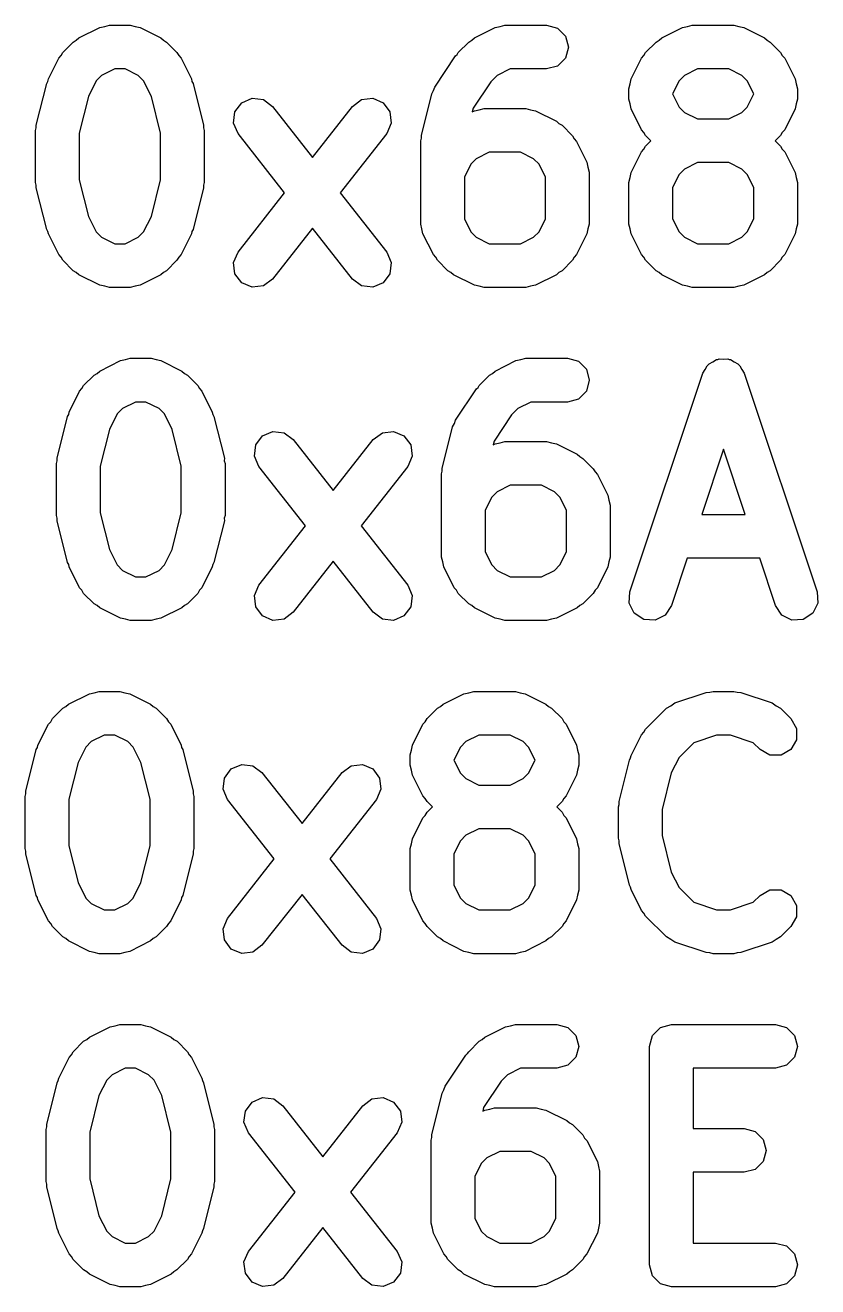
# Model space of a CAD drawing. Extents: x -4.77 to 1.81, y -0.1 to 5.11.
# Drawn here: x -3.6499 to -3.4357, y 4.1874 to 4.5282 of the extents above; entities that cross this region are included whole.
import ezdxf

# ---------------------------------------------------------------- set-up
doc = ezdxf.new("R2010")
doc.units = 0
doc.header["$MEASUREMENT"] = 0
doc.layers.add('BLACK', color=7, linetype='CONTINUOUS')

msp = doc.modelspace()

# ---------------------------------------------------------------- linework, layer by layer
at = {"layer": 'BLACK', "linetype": 'CONTINUOUS'}
for p, q in [((-3.6354, 4.52481), (-3.62977, 4.52762)), ((-3.62977, 4.52762), (-3.62844, 4.52789)), ((-3.62844, 4.52789), (-3.62713, 4.52825)), ((-3.62713, 4.52825), (-3.62151, 4.52825)), ((-3.62151, 4.52825), (-3.6202, 4.52789)), ((-3.6202, 4.52789), (-3.61887, 4.52762)), ((-3.61887, 4.52762), (-3.61324, 4.52481)), ((-3.52854, 4.52481), (-3.52291, 4.52762)), ((-3.52291, 4.52762), (-3.52158, 4.52789)), ((-3.52158, 4.52789), (-3.52027, 4.52825)), ((-3.52027, 4.52825), (-3.50902, 4.52825)), ((-3.50902, 4.52825), (-3.50607, 4.52745)), ((-3.50607, 4.52745), (-3.50391, 4.52529)), ((-3.47792, 4.52481), (-3.47229, 4.52762)), ((-3.47229, 4.52762), (-3.47096, 4.52789)), ((-3.47096, 4.52789), (-3.46965, 4.52825)), ((-3.46965, 4.52825), (-3.4584, 4.52825)), ((-3.4584, 4.52825), (-3.45709, 4.52789)), ((-3.45709, 4.52789), (-3.45576, 4.52762)), ((-3.45576, 4.52762), (-3.45014, 4.52481)), ((-3.63974, 4.52089), (-3.63693, 4.5237)), ((-3.63693, 4.5237), (-3.63611, 4.52418)), ((-3.63611, 4.52418), (-3.6354, 4.52481)), ((-3.61324, 4.52481), (-3.61253, 4.52418)), ((-3.61253, 4.52418), (-3.61171, 4.5237)), ((-3.61171, 4.5237), (-3.6089, 4.52089)), ((-3.53288, 4.52089), (-3.53007, 4.5237)), ((-3.53007, 4.5237), (-3.52925, 4.52418)), ((-3.52925, 4.52418), (-3.52854, 4.52481)), ((-3.50391, 4.52529), (-3.50312, 4.52234)), ((-3.48226, 4.52089), (-3.47945, 4.5237)), ((-3.47945, 4.5237), (-3.47863, 4.52418)), ((-3.47863, 4.52418), (-3.47792, 4.52481)), ((-3.45014, 4.52481), (-3.44943, 4.52418)), ((-3.44943, 4.52418), (-3.4486, 4.5237)), ((-3.4486, 4.5237), (-3.44579, 4.52089)), ((-3.64085, 4.51936), (-3.64022, 4.52007)), ((-3.64022, 4.52007), (-3.63974, 4.52089)), ((-3.6089, 4.52089), (-3.60842, 4.52007)), ((-3.60842, 4.52007), (-3.60779, 4.51936)), ((-3.53924, 4.51155), (-3.53362, 4.51999)), ((-3.53362, 4.51999), (-3.53318, 4.52038)), ((-3.53318, 4.52038), (-3.53288, 4.52089)), ((-3.50312, 4.52234), (-3.50391, 4.51939)), ((-3.48337, 4.51936), (-3.48274, 4.52007)), ((-3.48274, 4.52007), (-3.48226, 4.52089)), ((-3.44579, 4.52089), (-3.44532, 4.52007)), ((-3.44532, 4.52007), (-3.44468, 4.51936)), ((-3.64366, 4.51373), (-3.64085, 4.51936)), ((-3.60779, 4.51936), (-3.60498, 4.51373)), ((-3.50607, 4.51723), (-3.50902, 4.51643)), ((-3.50391, 4.51939), (-3.50607, 4.51723)), ((-3.48618, 4.51373), (-3.48337, 4.51936)), ((-3.44468, 4.51936), (-3.44187, 4.51373)), ((-3.64379, 4.51309), (-3.64366, 4.51373)), ((-3.63071, 4.51322), (-3.63281, 4.50903)), ((-3.62926, 4.51467), (-3.63071, 4.51322)), ((-3.62574, 4.51643), (-3.62926, 4.51467)), ((-3.6229, 4.51643), (-3.62574, 4.51643)), ((-3.61938, 4.51467), (-3.6229, 4.51643)), ((-3.61792, 4.51322), (-3.61938, 4.51467)), ((-3.61583, 4.50903), (-3.61792, 4.51322)), ((-3.60498, 4.51373), (-3.60485, 4.51309)), ((-3.5224, 4.51467), (-3.52412, 4.51295)), ((-3.51888, 4.51643), (-3.5224, 4.51467)), ((-3.50902, 4.51643), (-3.51888, 4.51643)), ((-3.48645, 4.5124), (-3.48618, 4.51373)), ((-3.47323, 4.51322), (-3.47499, 4.5097)), ((-3.47178, 4.51467), (-3.47323, 4.51322)), ((-3.46826, 4.51643), (-3.47178, 4.51467)), ((-3.4598, 4.51643), (-3.46826, 4.51643)), ((-3.45628, 4.51467), (-3.4598, 4.51643)), ((-3.45482, 4.51322), (-3.45628, 4.51467)), ((-3.45306, 4.5097), (-3.45482, 4.51322)), ((-3.44187, 4.51373), (-3.4416, 4.5124)), ((-3.64692, 4.50127), (-3.64411, 4.51252)), ((-3.64411, 4.51252), (-3.64379, 4.51309)), ((-3.60485, 4.51309), (-3.60453, 4.51252)), ((-3.60453, 4.51252), (-3.60172, 4.50127)), ((-3.54006, 4.50971), (-3.53957, 4.5106)), ((-3.53957, 4.5106), (-3.53924, 4.51155)), ((-3.52412, 4.51295), (-3.52885, 4.50585)), ((-3.48681, 4.51109), (-3.48645, 4.5124)), ((-3.48681, 4.50828), (-3.48681, 4.51109)), ((-3.4416, 4.5124), (-3.44125, 4.51109)), ((-3.44125, 4.51109), (-3.44125, 4.50828)), ((-3.63281, 4.50903), (-3.63529, 4.49912)), ((-3.61335, 4.49912), (-3.61583, 4.50903)), ((-3.59324, 4.50485), (-3.59141, 4.5073)), ((-3.59141, 4.5073), (-3.5886, 4.5085)), ((-3.5886, 4.5085), (-3.58556, 4.50814)), ((-3.58556, 4.50814), (-3.58312, 4.5063)), ((-3.56147, 4.5063), (-3.55903, 4.50814)), ((-3.55903, 4.50814), (-3.55599, 4.5085)), ((-3.55599, 4.5085), (-3.55318, 4.5073)), ((-3.55318, 4.5073), (-3.55135, 4.50485)), ((-3.54287, 4.49846), (-3.54006, 4.50971)), ((-3.48645, 4.50697), (-3.48681, 4.50828)), ((-3.48618, 4.50564), (-3.48645, 4.50697)), ((-3.47499, 4.5097), (-3.47499, 4.50967)), ((-3.47499, 4.50967), (-3.47323, 4.50615)), ((-3.45482, 4.50615), (-3.45306, 4.50967)), ((-3.45306, 4.50967), (-3.45306, 4.5097)), ((-3.4416, 4.50697), (-3.44187, 4.50564)), ((-3.44125, 4.50828), (-3.4416, 4.50697)), ((-3.59361, 4.50182), (-3.59324, 4.50485)), ((-3.58312, 4.5063), (-3.57229, 4.49253)), ((-3.57229, 4.49253), (-3.56147, 4.5063)), ((-3.55135, 4.50485), (-3.55098, 4.50182)), ((-3.52885, 4.50585), (-3.5291, 4.50484)), ((-3.5291, 4.50484), (-3.52854, 4.50512)), ((-3.52854, 4.50512), (-3.52721, 4.5054)), ((-3.52721, 4.5054), (-3.52589, 4.50575)), ((-3.52589, 4.50575), (-3.51465, 4.50575)), ((-3.51465, 4.50575), (-3.51333, 4.5054)), ((-3.51333, 4.5054), (-3.512, 4.50512)), ((-3.512, 4.50512), (-3.50638, 4.50231)), ((-3.48337, 4.50001), (-3.48618, 4.50564)), ((-3.47323, 4.50615), (-3.47178, 4.5047)), ((-3.47178, 4.5047), (-3.46826, 4.50294)), ((-3.46826, 4.50294), (-3.4598, 4.50294)), ((-3.4598, 4.50294), (-3.45628, 4.5047)), ((-3.45628, 4.5047), (-3.45482, 4.50615)), ((-3.44187, 4.50564), (-3.44468, 4.50001)), ((-3.6471, 4.49984), (-3.64691, 4.50055)), ((-3.6471, 4.48578), (-3.6471, 4.49984)), ((-3.64691, 4.50055), (-3.64692, 4.50127)), ((-3.60172, 4.50127), (-3.60173, 4.50055)), ((-3.60173, 4.50055), (-3.60154, 4.49984)), ((-3.60154, 4.49984), (-3.60154, 4.48578)), ((-3.59241, 4.49901), (-3.59361, 4.50182)), ((-3.55098, 4.50182), (-3.55218, 4.49901)), ((-3.50638, 4.50231), (-3.50567, 4.50168)), ((-3.50567, 4.50168), (-3.50485, 4.50121)), ((-3.50485, 4.50121), (-3.50203, 4.49839)), ((-3.48274, 4.4993), (-3.48337, 4.50001)), ((-3.44468, 4.50001), (-3.44532, 4.4993)), ((-3.63529, 4.49912), (-3.63529, 4.48651)), ((-3.61335, 4.48651), (-3.61335, 4.49912)), ((-3.57981, 4.48297), (-3.59241, 4.49901)), ((-3.55218, 4.49901), (-3.56478, 4.48297)), ((-3.54305, 4.49703), (-3.54286, 4.49773)), ((-3.54305, 4.47453), (-3.54305, 4.49703)), ((-3.54286, 4.49773), (-3.54287, 4.49846)), ((-3.50203, 4.49839), (-3.50156, 4.49757)), ((-3.50156, 4.49757), (-3.50093, 4.49686)), ((-3.50093, 4.49686), (-3.49812, 4.49123)), ((-3.48226, 4.49848), (-3.48274, 4.4993)), ((-3.48082, 4.49703), (-3.48226, 4.49848)), ((-3.48226, 4.49558), (-3.48082, 4.49703)), ((-3.44579, 4.49848), (-3.44724, 4.49703)), ((-3.44724, 4.49703), (-3.44579, 4.49558)), ((-3.44532, 4.4993), (-3.44579, 4.49848)), ((-3.5245, 4.49394), (-3.52802, 4.49218)), ((-3.51604, 4.49394), (-3.5245, 4.49394)), ((-3.51252, 4.49218), (-3.51604, 4.49394)), ((-3.48618, 4.48842), (-3.48337, 4.49405)), ((-3.48337, 4.49405), (-3.48274, 4.49476)), ((-3.48274, 4.49476), (-3.48226, 4.49558)), ((-3.44579, 4.49558), (-3.44532, 4.49476)), ((-3.44532, 4.49476), (-3.44468, 4.49405)), ((-3.44468, 4.49405), (-3.44187, 4.48842)), ((-3.52948, 4.49072), (-3.53124, 4.4872)), ((-3.52802, 4.49218), (-3.52948, 4.49072)), ((-3.51106, 4.49072), (-3.51252, 4.49218)), ((-3.5093, 4.4872), (-3.51106, 4.49072)), ((-3.49812, 4.49123), (-3.49784, 4.4899)), ((-3.49784, 4.4899), (-3.49749, 4.48859)), ((-3.47178, 4.48936), (-3.47323, 4.48791)), ((-3.46826, 4.49112), (-3.47178, 4.48936)), ((-3.4598, 4.49112), (-3.46826, 4.49112)), ((-3.45628, 4.48936), (-3.4598, 4.49112)), ((-3.45482, 4.48791), (-3.45628, 4.48936)), ((-3.63529, 4.48651), (-3.63281, 4.47659)), ((-3.61583, 4.47659), (-3.61335, 4.48651)), ((-3.53124, 4.4872), (-3.53124, 4.47593)), ((-3.5093, 4.47593), (-3.5093, 4.4872)), ((-3.49749, 4.48859), (-3.49749, 4.47453)), ((-3.48681, 4.48578), (-3.48645, 4.48709)), ((-3.48645, 4.48709), (-3.48618, 4.48842)), ((-3.47323, 4.48791), (-3.47499, 4.48439)), ((-3.45306, 4.48439), (-3.45482, 4.48791)), ((-3.44187, 4.48842), (-3.4416, 4.48709)), ((-3.4416, 4.48709), (-3.44125, 4.48578)), ((-3.64691, 4.48508), (-3.6471, 4.48578)), ((-3.64692, 4.48435), (-3.64691, 4.48508)), ((-3.64411, 4.4731), (-3.64692, 4.48435)), ((-3.60172, 4.48435), (-3.60453, 4.4731)), ((-3.60154, 4.48578), (-3.60173, 4.48508)), ((-3.60173, 4.48508), (-3.60172, 4.48435)), ((-3.59241, 4.46693), (-3.57981, 4.48297)), ((-3.56478, 4.48297), (-3.55218, 4.46693)), ((-3.48681, 4.47453), (-3.48681, 4.48578)), ((-3.47499, 4.48439), (-3.47499, 4.47593)), ((-3.45306, 4.47593), (-3.45306, 4.48439)), ((-3.44125, 4.48578), (-3.44125, 4.47453)), ((-3.63281, 4.47659), (-3.63071, 4.47241)), ((-3.61792, 4.47241), (-3.61583, 4.47659)), ((-3.53124, 4.47593), (-3.52948, 4.47241)), ((-3.51106, 4.47241), (-3.5093, 4.47593)), ((-3.47499, 4.47593), (-3.47323, 4.47241)), ((-3.45482, 4.47241), (-3.45306, 4.47593)), ((-3.64379, 4.47253), (-3.64411, 4.4731)), ((-3.64366, 4.47189), (-3.64379, 4.47253)), ((-3.63071, 4.47241), (-3.62926, 4.47095)), ((-3.61938, 4.47095), (-3.61792, 4.47241)), ((-3.60485, 4.47253), (-3.60498, 4.47189)), ((-3.60453, 4.4731), (-3.60485, 4.47253)), ((-3.57229, 4.47341), (-3.58312, 4.45964)), ((-3.56147, 4.45964), (-3.57229, 4.47341)), ((-3.5427, 4.47322), (-3.54305, 4.47453)), ((-3.54242, 4.47189), (-3.5427, 4.47322)), ((-3.52948, 4.47241), (-3.52802, 4.47095)), ((-3.51252, 4.47095), (-3.51106, 4.47241)), ((-3.49784, 4.47322), (-3.49812, 4.47189)), ((-3.49749, 4.47453), (-3.49784, 4.47322)), ((-3.48645, 4.47322), (-3.48681, 4.47453)), ((-3.48618, 4.47189), (-3.48645, 4.47322)), ((-3.47323, 4.47241), (-3.47178, 4.47095)), ((-3.45628, 4.47095), (-3.45482, 4.47241)), ((-3.4416, 4.47322), (-3.44187, 4.47189)), ((-3.44125, 4.47453), (-3.4416, 4.47322)), ((-3.64085, 4.46627), (-3.64366, 4.47189)), ((-3.62926, 4.47095), (-3.62574, 4.46919)), ((-3.62574, 4.46919), (-3.6229, 4.46919)), ((-3.6229, 4.46919), (-3.61938, 4.47095)), ((-3.60498, 4.47189), (-3.60779, 4.46627)), ((-3.53961, 4.46627), (-3.54242, 4.47189)), ((-3.52802, 4.47095), (-3.5245, 4.46919)), ((-3.5245, 4.46919), (-3.51604, 4.46919)), ((-3.51604, 4.46919), (-3.51252, 4.47095)), ((-3.49812, 4.47189), (-3.50093, 4.46627)), ((-3.48337, 4.46627), (-3.48618, 4.47189)), ((-3.47178, 4.47095), (-3.46826, 4.46919)), ((-3.46826, 4.46919), (-3.4598, 4.46919)), ((-3.4598, 4.46919), (-3.45628, 4.47095)), ((-3.44187, 4.47189), (-3.44468, 4.46627)), ((-3.64022, 4.46556), (-3.64085, 4.46627)), ((-3.63974, 4.46473), (-3.64022, 4.46556)), ((-3.60842, 4.46556), (-3.6089, 4.46473)), ((-3.60779, 4.46627), (-3.60842, 4.46556)), ((-3.59361, 4.46412), (-3.59241, 4.46693)), ((-3.55218, 4.46693), (-3.55098, 4.46412)), ((-3.53898, 4.46556), (-3.53961, 4.46627)), ((-3.53851, 4.46473), (-3.53898, 4.46556)), ((-3.50156, 4.46556), (-3.50203, 4.46473)), ((-3.50093, 4.46627), (-3.50156, 4.46556)), ((-3.48274, 4.46556), (-3.48337, 4.46627)), ((-3.48226, 4.46473), (-3.48274, 4.46556)), ((-3.44532, 4.46556), (-3.44579, 4.46473)), ((-3.44468, 4.46627), (-3.44532, 4.46556)), ((-3.63693, 4.46192), (-3.63974, 4.46473)), ((-3.6089, 4.46473), (-3.61171, 4.46192)), ((-3.59324, 4.46109), (-3.59361, 4.46412)), ((-3.55098, 4.46412), (-3.55135, 4.46109)), ((-3.53569, 4.46192), (-3.53851, 4.46473)), ((-3.50203, 4.46473), (-3.50485, 4.46192)), ((-3.47945, 4.46192), (-3.48226, 4.46473)), ((-3.44579, 4.46473), (-3.4486, 4.46192)), ((-3.63611, 4.46145), (-3.63693, 4.46192)), ((-3.6354, 4.46081), (-3.63611, 4.46145)), ((-3.62977, 4.458), (-3.6354, 4.46081)), ((-3.61324, 4.46081), (-3.61887, 4.458)), ((-3.61253, 4.46145), (-3.61324, 4.46081)), ((-3.61171, 4.46192), (-3.61253, 4.46145)), ((-3.59141, 4.45864), (-3.59324, 4.46109)), ((-3.5886, 4.45744), (-3.59141, 4.45864)), ((-3.58312, 4.45964), (-3.58556, 4.4578)), ((-3.55903, 4.4578), (-3.56147, 4.45964)), ((-3.55318, 4.45864), (-3.55599, 4.45744)), ((-3.55135, 4.46109), (-3.55318, 4.45864)), ((-3.53487, 4.46145), (-3.53569, 4.46192)), ((-3.53416, 4.46081), (-3.53487, 4.46145)), ((-3.52854, 4.458), (-3.53416, 4.46081)), ((-3.50638, 4.46081), (-3.512, 4.458)), ((-3.50567, 4.46145), (-3.50638, 4.46081)), ((-3.50485, 4.46192), (-3.50567, 4.46145)), ((-3.47863, 4.46145), (-3.47945, 4.46192)), ((-3.47792, 4.46081), (-3.47863, 4.46145)), ((-3.47229, 4.458), (-3.47792, 4.46081)), ((-3.45014, 4.46081), (-3.45576, 4.458)), ((-3.44943, 4.46145), (-3.45014, 4.46081)), ((-3.4486, 4.46192), (-3.44943, 4.46145)), ((-3.62844, 4.45773), (-3.62977, 4.458)), ((-3.62713, 4.45738), (-3.62844, 4.45773)), ((-3.62151, 4.45738), (-3.62713, 4.45738)), ((-3.6202, 4.45773), (-3.62151, 4.45738)), ((-3.61887, 4.458), (-3.6202, 4.45773)), ((-3.58556, 4.4578), (-3.5886, 4.45744)), ((-3.55599, 4.45744), (-3.55903, 4.4578)), ((-3.52721, 4.45773), (-3.52854, 4.458)), ((-3.52589, 4.45738), (-3.52721, 4.45773)), ((-3.51465, 4.45738), (-3.52589, 4.45738)), ((-3.51333, 4.45773), (-3.51465, 4.45738)), ((-3.512, 4.458), (-3.51333, 4.45773)), ((-3.47096, 4.45773), (-3.47229, 4.458)), ((-3.46965, 4.45738), (-3.47096, 4.45773)), ((-3.4584, 4.45738), (-3.46965, 4.45738)), ((-3.45709, 4.45773), (-3.4584, 4.45738)), ((-3.45576, 4.458), (-3.45709, 4.45773)), ((-3.62282, 4.43789), (-3.62151, 4.43825)), ((-3.62151, 4.43825), (-3.61588, 4.43825)), ((-3.61588, 4.43825), (-3.61457, 4.43789)), ((-3.51596, 4.43789), (-3.51465, 4.43825)), ((-3.51465, 4.43825), (-3.5034, 4.43825)), ((-3.5034, 4.43825), (-3.50044, 4.43745)), ((-3.46272, 4.43796), (-3.4624, 4.43813)), ((-3.4624, 4.43813), (-3.46121, 4.43805)), ((-3.46121, 4.43805), (-3.46003, 4.43813)), ((-3.46003, 4.43813), (-3.45971, 4.43796)), ((-3.63048, 4.43418), (-3.62977, 4.43481)), ((-3.62977, 4.43481), (-3.62415, 4.43762)), ((-3.62415, 4.43762), (-3.62282, 4.43789)), ((-3.61457, 4.43789), (-3.61324, 4.43762)), ((-3.61324, 4.43762), (-3.60762, 4.43481)), ((-3.60762, 4.43481), (-3.60691, 4.43418)), ((-3.52362, 4.43418), (-3.52291, 4.43481)), ((-3.52291, 4.43481), (-3.51729, 4.43762)), ((-3.51729, 4.43762), (-3.51596, 4.43789)), ((-3.50044, 4.43745), (-3.49828, 4.43529)), ((-3.49828, 4.43529), (-3.49749, 4.43234)), ((-3.46682, 4.43421), (-3.46616, 4.4352)), ((-3.46616, 4.4352), (-3.46563, 4.43626)), ((-3.46563, 4.43626), (-3.46533, 4.43646)), ((-3.46533, 4.43646), (-3.46513, 4.43676)), ((-3.46513, 4.43676), (-3.46407, 4.43729)), ((-3.46407, 4.43729), (-3.46308, 4.43794)), ((-3.46308, 4.43794), (-3.46272, 4.43796)), ((-3.45971, 4.43796), (-3.45935, 4.43794)), ((-3.45935, 4.43794), (-3.45836, 4.43729)), ((-3.45836, 4.43729), (-3.4573, 4.43676)), ((-3.4573, 4.43676), (-3.4571, 4.43646)), ((-3.4571, 4.43646), (-3.4568, 4.43626)), ((-3.4568, 4.43626), (-3.45627, 4.4352)), ((-3.45627, 4.4352), (-3.45561, 4.43421)), ((-3.63412, 4.43089), (-3.63131, 4.4337)), ((-3.63131, 4.4337), (-3.63048, 4.43418)), ((-3.60691, 4.43418), (-3.60608, 4.4337)), ((-3.60608, 4.4337), (-3.60327, 4.43089)), ((-3.52726, 4.43089), (-3.52445, 4.4337)), ((-3.52445, 4.4337), (-3.52362, 4.43418)), ((-3.49749, 4.43234), (-3.49828, 4.42939)), ((-3.4865, 4.37515), (-3.46682, 4.43421)), ((-3.45561, 4.43421), (-3.43593, 4.37515)), ((-3.63804, 4.42373), (-3.63523, 4.42936)), ((-3.63523, 4.42936), (-3.6346, 4.43007)), ((-3.6346, 4.43007), (-3.63412, 4.43089)), ((-3.60327, 4.43089), (-3.6028, 4.43007)), ((-3.6028, 4.43007), (-3.60216, 4.42936)), ((-3.60216, 4.42936), (-3.59935, 4.42373)), ((-3.53362, 4.42155), (-3.528, 4.42999)), ((-3.528, 4.42999), (-3.52755, 4.43038)), ((-3.52755, 4.43038), (-3.52726, 4.43089)), ((-3.49828, 4.42939), (-3.50044, 4.42723)), ((-3.62363, 4.42467), (-3.62509, 4.42322)), ((-3.62011, 4.42643), (-3.62363, 4.42467)), ((-3.61728, 4.42643), (-3.62011, 4.42643)), ((-3.61376, 4.42467), (-3.61728, 4.42643)), ((-3.6123, 4.42322), (-3.61376, 4.42467)), ((-3.51677, 4.42467), (-3.51849, 4.42295)), ((-3.51325, 4.42643), (-3.51677, 4.42467)), ((-3.5034, 4.42643), (-3.51325, 4.42643)), ((-3.50044, 4.42723), (-3.5034, 4.42643)), ((-3.6413, 4.41127), (-3.63849, 4.42252)), ((-3.63849, 4.42252), (-3.63817, 4.42309)), ((-3.63817, 4.42309), (-3.63804, 4.42373)), ((-3.62509, 4.42322), (-3.62718, 4.41903)), ((-3.61021, 4.41903), (-3.6123, 4.42322)), ((-3.59935, 4.42373), (-3.59922, 4.42309)), ((-3.59922, 4.42309), (-3.59891, 4.42252)), ((-3.59891, 4.42252), (-3.59609, 4.41127)), ((-3.53394, 4.4206), (-3.53362, 4.42155)), ((-3.51849, 4.42295), (-3.52323, 4.41585)), ((-3.62718, 4.41903), (-3.62966, 4.40912)), ((-3.60773, 4.40912), (-3.61021, 4.41903)), ((-3.58579, 4.4173), (-3.58298, 4.4185)), ((-3.58298, 4.4185), (-3.57994, 4.41814)), ((-3.57994, 4.41814), (-3.57749, 4.4163)), ((-3.55585, 4.4163), (-3.5534, 4.41814)), ((-3.5534, 4.41814), (-3.55037, 4.4185)), ((-3.55037, 4.4185), (-3.54756, 4.4173)), ((-3.53725, 4.40846), (-3.53444, 4.41971)), ((-3.53444, 4.41971), (-3.53394, 4.4206)), ((-3.58798, 4.41182), (-3.58762, 4.41485)), ((-3.58762, 4.41485), (-3.58579, 4.4173)), ((-3.57749, 4.4163), (-3.56667, 4.40253)), ((-3.56667, 4.40253), (-3.55585, 4.4163)), ((-3.54756, 4.4173), (-3.54572, 4.41485)), ((-3.54572, 4.41485), (-3.54536, 4.41182)), ((-3.52323, 4.41585), (-3.52348, 4.41484)), ((-3.52348, 4.41484), (-3.52291, 4.41512)), ((-3.52291, 4.41512), (-3.52158, 4.4154)), ((-3.52158, 4.4154), (-3.52027, 4.41575)), ((-3.52027, 4.41575), (-3.50902, 4.41575)), ((-3.50902, 4.41575), (-3.50771, 4.4154)), ((-3.50771, 4.4154), (-3.50638, 4.41512)), ((-3.50638, 4.41512), (-3.50076, 4.41231)), ((-3.64128, 4.41055), (-3.6413, 4.41127)), ((-3.59609, 4.41127), (-3.59611, 4.41055)), ((-3.58678, 4.40901), (-3.58798, 4.41182)), ((-3.54536, 4.41182), (-3.54656, 4.40901)), ((-3.50076, 4.41231), (-3.50004, 4.41168)), ((-3.50004, 4.41168), (-3.49922, 4.41121)), ((-3.49922, 4.41121), (-3.49641, 4.40839)), ((-3.46121, 4.41366), (-3.46708, 4.39606)), ((-3.45535, 4.39606), (-3.46121, 4.41366)), ((-3.64147, 4.40984), (-3.64128, 4.41055)), ((-3.64147, 4.39578), (-3.64147, 4.40984)), ((-3.62966, 4.40912), (-3.62966, 4.39651)), ((-3.60773, 4.39651), (-3.60773, 4.40912)), ((-3.59611, 4.41055), (-3.59592, 4.40984)), ((-3.59592, 4.40984), (-3.59592, 4.39578)), ((-3.57418, 4.39297), (-3.58678, 4.40901)), ((-3.54656, 4.40901), (-3.55916, 4.39297)), ((-3.53742, 4.40703), (-3.53724, 4.40773)), ((-3.53724, 4.40773), (-3.53725, 4.40846)), ((-3.49641, 4.40839), (-3.49593, 4.40757)), ((-3.49593, 4.40757), (-3.4953, 4.40686)), ((-3.53742, 4.38453), (-3.53742, 4.40703)), ((-3.4953, 4.40686), (-3.49249, 4.40123)), ((-3.52385, 4.40072), (-3.52561, 4.3972)), ((-3.5224, 4.40218), (-3.52385, 4.40072)), ((-3.51888, 4.40394), (-3.5224, 4.40218)), ((-3.51042, 4.40394), (-3.51888, 4.40394)), ((-3.5069, 4.40218), (-3.51042, 4.40394)), ((-3.50544, 4.40072), (-3.5069, 4.40218)), ((-3.50368, 4.3972), (-3.50544, 4.40072)), ((-3.49249, 4.40123), (-3.49222, 4.3999)), ((-3.49222, 4.3999), (-3.49187, 4.39859)), ((-3.49187, 4.39859), (-3.49187, 4.38453)), ((-3.64128, 4.39508), (-3.64147, 4.39578)), ((-3.6413, 4.39435), (-3.64128, 4.39508)), ((-3.63849, 4.3831), (-3.6413, 4.39435)), ((-3.62966, 4.39651), (-3.62718, 4.38659)), ((-3.61021, 4.38659), (-3.60773, 4.39651)), ((-3.59609, 4.39435), (-3.59891, 4.3831)), ((-3.59592, 4.39578), (-3.59611, 4.39508)), ((-3.59611, 4.39508), (-3.59609, 4.39435)), ((-3.52561, 4.3972), (-3.52561, 4.38593)), ((-3.50368, 4.38593), (-3.50368, 4.3972)), ((-3.46708, 4.39606), (-3.45535, 4.39606)), ((-3.58678, 4.37693), (-3.57418, 4.39297)), ((-3.55916, 4.39297), (-3.54656, 4.37693)), ((-3.62718, 4.38659), (-3.62509, 4.38241)), ((-3.6123, 4.38241), (-3.61021, 4.38659)), ((-3.53707, 4.38322), (-3.53742, 4.38453)), ((-3.52561, 4.38593), (-3.52385, 4.38241)), ((-3.50544, 4.38241), (-3.50368, 4.38593)), ((-3.49187, 4.38453), (-3.49222, 4.38322)), ((-3.47102, 4.38425), (-3.4753, 4.37142)), ((-3.45141, 4.38425), (-3.47102, 4.38425)), ((-3.44713, 4.37142), (-3.45141, 4.38425)), ((-3.63817, 4.38253), (-3.63849, 4.3831)), ((-3.63804, 4.38189), (-3.63817, 4.38253)), ((-3.63523, 4.37627), (-3.63804, 4.38189)), ((-3.62509, 4.38241), (-3.62363, 4.38095)), ((-3.62363, 4.38095), (-3.62011, 4.37919)), ((-3.61728, 4.37919), (-3.61376, 4.38095)), ((-3.61376, 4.38095), (-3.6123, 4.38241)), ((-3.59935, 4.38189), (-3.60216, 4.37627)), ((-3.59922, 4.38253), (-3.59935, 4.38189)), ((-3.59891, 4.3831), (-3.59922, 4.38253)), ((-3.56667, 4.38341), (-3.57749, 4.36964)), ((-3.55585, 4.36964), (-3.56667, 4.38341)), ((-3.5368, 4.38189), (-3.53707, 4.38322)), ((-3.53399, 4.37627), (-3.5368, 4.38189)), ((-3.52385, 4.38241), (-3.5224, 4.38095)), ((-3.5224, 4.38095), (-3.51888, 4.37919)), ((-3.51042, 4.37919), (-3.5069, 4.38095)), ((-3.5069, 4.38095), (-3.50544, 4.38241)), ((-3.49249, 4.38189), (-3.4953, 4.37627)), ((-3.49222, 4.38322), (-3.49249, 4.38189)), ((-3.62011, 4.37919), (-3.61728, 4.37919)), ((-3.58798, 4.37412), (-3.58678, 4.37693)), ((-3.54656, 4.37693), (-3.54536, 4.37412)), ((-3.51888, 4.37919), (-3.51042, 4.37919)), ((-3.6346, 4.37556), (-3.63523, 4.37627)), ((-3.63412, 4.37473), (-3.6346, 4.37556)), ((-3.63131, 4.37192), (-3.63412, 4.37473)), ((-3.60327, 4.37473), (-3.60608, 4.37192)), ((-3.6028, 4.37556), (-3.60327, 4.37473)), ((-3.60216, 4.37627), (-3.6028, 4.37556)), ((-3.58762, 4.37109), (-3.58798, 4.37412)), ((-3.54536, 4.37412), (-3.54572, 4.37109)), ((-3.53336, 4.37556), (-3.53399, 4.37627)), ((-3.53288, 4.37473), (-3.53336, 4.37556)), ((-3.53007, 4.37192), (-3.53288, 4.37473)), ((-3.49641, 4.37473), (-3.49922, 4.37192)), ((-3.49593, 4.37556), (-3.49641, 4.37473)), ((-3.4953, 4.37627), (-3.49593, 4.37556)), ((-3.48669, 4.3721), (-3.4865, 4.37515)), ((-3.43593, 4.37515), (-3.43574, 4.3721)), ((-3.63048, 4.37145), (-3.63131, 4.37192)), ((-3.62977, 4.37081), (-3.63048, 4.37145)), ((-3.62415, 4.368), (-3.62977, 4.37081)), ((-3.60762, 4.37081), (-3.61324, 4.368)), ((-3.60691, 4.37145), (-3.60762, 4.37081)), ((-3.60608, 4.37192), (-3.60691, 4.37145)), ((-3.58579, 4.36864), (-3.58762, 4.37109)), ((-3.54572, 4.37109), (-3.54756, 4.36864)), ((-3.52925, 4.37145), (-3.53007, 4.37192)), ((-3.52854, 4.37081), (-3.52925, 4.37145)), ((-3.52291, 4.368), (-3.52854, 4.37081)), ((-3.50076, 4.37081), (-3.50638, 4.368)), ((-3.50004, 4.37145), (-3.50076, 4.37081)), ((-3.49922, 4.37192), (-3.50004, 4.37145)), ((-3.48532, 4.36937), (-3.48669, 4.3721)), ((-3.4753, 4.37142), (-3.47698, 4.36887)), ((-3.44545, 4.36887), (-3.44713, 4.37142)), ((-3.43574, 4.3721), (-3.43711, 4.36937)), ((-3.62282, 4.36773), (-3.62415, 4.368)), ((-3.62151, 4.36738), (-3.62282, 4.36773)), ((-3.61588, 4.36738), (-3.62151, 4.36738)), ((-3.61457, 4.36773), (-3.61588, 4.36738)), ((-3.61324, 4.368), (-3.61457, 4.36773)), ((-3.58298, 4.36744), (-3.58579, 4.36864)), ((-3.57994, 4.3678), (-3.58298, 4.36744)), ((-3.57749, 4.36964), (-3.57994, 4.3678)), ((-3.5534, 4.3678), (-3.55585, 4.36964)), ((-3.55037, 4.36744), (-3.5534, 4.3678)), ((-3.54756, 4.36864), (-3.55037, 4.36744)), ((-3.52158, 4.36773), (-3.52291, 4.368)), ((-3.52027, 4.36738), (-3.52158, 4.36773)), ((-3.50902, 4.36738), (-3.52027, 4.36738)), ((-3.50771, 4.36773), (-3.50902, 4.36738)), ((-3.50638, 4.368), (-3.50771, 4.36773)), ((-3.48277, 4.36768), (-3.48532, 4.36937)), ((-3.47972, 4.3675), (-3.48277, 4.36768)), ((-3.47698, 4.36887), (-3.47972, 4.3675)), ((-3.44271, 4.3675), (-3.44545, 4.36887)), ((-3.43966, 4.36768), (-3.44271, 4.3675)), ((-3.43711, 4.36937), (-3.43966, 4.36768)), ((-3.63821, 4.34481), (-3.63258, 4.34762)), ((-3.63258, 4.34762), (-3.63125, 4.34789)), ((-3.63125, 4.34789), (-3.62994, 4.34825)), ((-3.62994, 4.34825), (-3.62432, 4.34825)), ((-3.62432, 4.34825), (-3.62301, 4.34789)), ((-3.62301, 4.34789), (-3.62168, 4.34762)), ((-3.62168, 4.34762), (-3.61605, 4.34481)), ((-3.53697, 4.34481), (-3.53135, 4.34762)), ((-3.53135, 4.34762), (-3.53002, 4.34789)), ((-3.53002, 4.34789), (-3.52871, 4.34825)), ((-3.52871, 4.34825), (-3.51746, 4.34825)), ((-3.51746, 4.34825), (-3.51615, 4.34789)), ((-3.51615, 4.34789), (-3.51482, 4.34762)), ((-3.51482, 4.34762), (-3.50919, 4.34481)), ((-3.47433, 4.34513), (-3.46589, 4.34794)), ((-3.46589, 4.34794), (-3.46495, 4.348)), ((-3.46495, 4.348), (-3.46403, 4.34825)), ((-3.46403, 4.34825), (-3.4584, 4.34825)), ((-3.4584, 4.34825), (-3.45748, 4.348)), ((-3.45748, 4.348), (-3.45654, 4.34794)), ((-3.45654, 4.34794), (-3.4481, 4.34513)), ((-3.64256, 4.34089), (-3.63974, 4.3437)), ((-3.63974, 4.3437), (-3.63892, 4.34418)), ((-3.63892, 4.34418), (-3.63821, 4.34481)), ((-3.61605, 4.34481), (-3.61534, 4.34418)), ((-3.61534, 4.34418), (-3.61452, 4.3437)), ((-3.61452, 4.3437), (-3.61171, 4.34089)), ((-3.54132, 4.34089), (-3.53851, 4.3437)), ((-3.53851, 4.3437), (-3.53768, 4.34418)), ((-3.53768, 4.34418), (-3.53697, 4.34481)), ((-3.50919, 4.34481), (-3.50848, 4.34418)), ((-3.50848, 4.34418), (-3.50766, 4.3437)), ((-3.50766, 4.3437), (-3.50485, 4.34089)), ((-3.48226, 4.33808), (-3.47664, 4.3437)), ((-3.47664, 4.3437), (-3.47546, 4.34438)), ((-3.47546, 4.34438), (-3.47433, 4.34513)), ((-3.4481, 4.34513), (-3.44697, 4.34438)), ((-3.44697, 4.34438), (-3.44579, 4.3437)), ((-3.44579, 4.3437), (-3.44298, 4.34089)), ((-3.64647, 4.33373), (-3.64366, 4.33936)), ((-3.64366, 4.33936), (-3.64303, 4.34007)), ((-3.64303, 4.34007), (-3.64256, 4.34089)), ((-3.61171, 4.34089), (-3.61123, 4.34007)), ((-3.61123, 4.34007), (-3.6106, 4.33936)), ((-3.6106, 4.33936), (-3.60779, 4.33373)), ((-3.54524, 4.33373), (-3.54242, 4.33936)), ((-3.54242, 4.33936), (-3.54179, 4.34007)), ((-3.54179, 4.34007), (-3.54132, 4.34089)), ((-3.50485, 4.34089), (-3.50437, 4.34007)), ((-3.50437, 4.34007), (-3.50374, 4.33936)), ((-3.50374, 4.33936), (-3.50093, 4.33373)), ((-3.44298, 4.34089), (-3.44145, 4.33824)), ((-3.62855, 4.33643), (-3.63207, 4.33467)), ((-3.62571, 4.33643), (-3.62855, 4.33643)), ((-3.62219, 4.33467), (-3.62571, 4.33643)), ((-3.52731, 4.33643), (-3.53083, 4.33467)), ((-3.51885, 4.33643), (-3.52731, 4.33643)), ((-3.51533, 4.33467), (-3.51885, 4.33643)), ((-3.48618, 4.33092), (-3.48337, 4.33654)), ((-3.48337, 4.33654), (-3.48274, 4.33726)), ((-3.48274, 4.33726), (-3.48226, 4.33808)), ((-3.46307, 4.33643), (-3.46927, 4.33437)), ((-3.45936, 4.33643), (-3.46307, 4.33643)), ((-3.45316, 4.33437), (-3.45936, 4.33643)), ((-3.44145, 4.33824), (-3.44145, 4.33519)), ((-3.64973, 4.32127), (-3.64692, 4.33252)), ((-3.64692, 4.33252), (-3.64661, 4.33309)), ((-3.64661, 4.33309), (-3.64647, 4.33373)), ((-3.63353, 4.33322), (-3.63562, 4.32903)), ((-3.63207, 4.33467), (-3.63353, 4.33322)), ((-3.62074, 4.33322), (-3.62219, 4.33467)), ((-3.61864, 4.32903), (-3.62074, 4.33322)), ((-3.60779, 4.33373), (-3.60766, 4.33309)), ((-3.60766, 4.33309), (-3.60734, 4.33252)), ((-3.60734, 4.33252), (-3.60453, 4.32127)), ((-3.54551, 4.3324), (-3.54524, 4.33373)), ((-3.53229, 4.33322), (-3.53405, 4.3297)), ((-3.53083, 4.33467), (-3.53229, 4.33322)), ((-3.51387, 4.33322), (-3.51533, 4.33467)), ((-3.51211, 4.3297), (-3.51387, 4.33322)), ((-3.50093, 4.33373), (-3.50066, 4.3324)), ((-3.46927, 4.33437), (-3.47323, 4.33041)), ((-3.45133, 4.33254), (-3.45316, 4.33437)), ((-3.44868, 4.33101), (-3.45133, 4.33254)), ((-3.44298, 4.33254), (-3.44563, 4.33101)), ((-3.44145, 4.33519), (-3.44298, 4.33254)), ((-3.54586, 4.33109), (-3.54551, 4.3324)), ((-3.54586, 4.32828), (-3.54586, 4.33109)), ((-3.53405, 4.3297), (-3.53405, 4.32967)), ((-3.53405, 4.32967), (-3.53229, 4.32615)), ((-3.51387, 4.32615), (-3.51211, 4.32967)), ((-3.51211, 4.32967), (-3.51211, 4.3297)), ((-3.50066, 4.3324), (-3.5003, 4.33109)), ((-3.5003, 4.33109), (-3.5003, 4.32828)), ((-3.48944, 4.31846), (-3.48663, 4.32971)), ((-3.48663, 4.32971), (-3.48631, 4.33028)), ((-3.48631, 4.33028), (-3.48618, 4.33092)), ((-3.47323, 4.33041), (-3.47533, 4.32622)), ((-3.44563, 4.33101), (-3.44868, 4.33101)), ((-3.63562, 4.32903), (-3.6381, 4.31912)), ((-3.61616, 4.31912), (-3.61864, 4.32903)), ((-3.59606, 4.32485), (-3.59422, 4.3273)), ((-3.59422, 4.3273), (-3.59141, 4.3285)), ((-3.59141, 4.3285), (-3.58838, 4.32814)), ((-3.58838, 4.32814), (-3.58593, 4.3263)), ((-3.58593, 4.3263), (-3.57511, 4.31253)), ((-3.57511, 4.31253), (-3.56428, 4.3263)), ((-3.56428, 4.3263), (-3.56184, 4.32814)), ((-3.56184, 4.32814), (-3.5588, 4.3285)), ((-3.5588, 4.3285), (-3.55599, 4.3273)), ((-3.55599, 4.3273), (-3.55416, 4.32485)), ((-3.54551, 4.32697), (-3.54586, 4.32828)), ((-3.54524, 4.32564), (-3.54551, 4.32697)), ((-3.53229, 4.32615), (-3.53083, 4.3247)), ((-3.51533, 4.3247), (-3.51387, 4.32615)), ((-3.50066, 4.32697), (-3.50093, 4.32564)), ((-3.5003, 4.32828), (-3.50066, 4.32697)), ((-3.47533, 4.32622), (-3.47781, 4.3163)), ((-3.59642, 4.32182), (-3.59606, 4.32485)), ((-3.55416, 4.32485), (-3.55379, 4.32182)), ((-3.54242, 4.32001), (-3.54524, 4.32564)), ((-3.53083, 4.3247), (-3.52731, 4.32294)), ((-3.52731, 4.32294), (-3.51885, 4.32294)), ((-3.51885, 4.32294), (-3.51533, 4.3247)), ((-3.50093, 4.32564), (-3.50374, 4.32001)), ((-3.64991, 4.31984), (-3.64972, 4.32055)), ((-3.64991, 4.30578), (-3.64991, 4.31984)), ((-3.64972, 4.32055), (-3.64973, 4.32127)), ((-3.6381, 4.31912), (-3.6381, 4.30651)), ((-3.61616, 4.30651), (-3.61616, 4.31912)), ((-3.60453, 4.32127), (-3.60454, 4.32055)), ((-3.60454, 4.32055), (-3.60435, 4.31984)), ((-3.60435, 4.31984), (-3.60435, 4.30578)), ((-3.59522, 4.31901), (-3.59642, 4.32182)), ((-3.58262, 4.30297), (-3.59522, 4.31901)), ((-3.555, 4.31901), (-3.5676, 4.30297)), ((-3.55379, 4.32182), (-3.555, 4.31901)), ((-3.54179, 4.3193), (-3.54242, 4.32001)), ((-3.54132, 4.31848), (-3.54179, 4.3193)), ((-3.50437, 4.3193), (-3.50485, 4.31848)), ((-3.50374, 4.32001), (-3.50437, 4.3193)), ((-3.54179, 4.31476), (-3.54132, 4.31558)), ((-3.53987, 4.31703), (-3.54132, 4.31848)), ((-3.54132, 4.31558), (-3.53987, 4.31703)), ((-3.50485, 4.31848), (-3.50629, 4.31703)), ((-3.50629, 4.31703), (-3.50485, 4.31558)), ((-3.50485, 4.31558), (-3.50437, 4.31476)), ((-3.48962, 4.31703), (-3.48943, 4.31773)), ((-3.48962, 4.30859), (-3.48962, 4.31703)), ((-3.48943, 4.31773), (-3.48944, 4.31846)), ((-3.47781, 4.3163), (-3.47781, 4.30932)), ((-3.54524, 4.30842), (-3.54242, 4.31405)), ((-3.54242, 4.31405), (-3.54179, 4.31476)), ((-3.50437, 4.31476), (-3.50374, 4.31405)), ((-3.50374, 4.31405), (-3.50093, 4.30842)), ((-3.53083, 4.30936), (-3.53229, 4.30791)), ((-3.52731, 4.31112), (-3.53083, 4.30936)), ((-3.51885, 4.31112), (-3.52731, 4.31112)), ((-3.51533, 4.30936), (-3.51885, 4.31112)), ((-3.51387, 4.30791), (-3.51533, 4.30936)), ((-3.47781, 4.30932), (-3.47533, 4.29941)), ((-3.64972, 4.30508), (-3.64991, 4.30578)), ((-3.6381, 4.30651), (-3.63562, 4.29659)), ((-3.61864, 4.29659), (-3.61616, 4.30651)), ((-3.60435, 4.30578), (-3.60454, 4.30508)), ((-3.54586, 4.30578), (-3.54551, 4.30709)), ((-3.54586, 4.29453), (-3.54586, 4.30578)), ((-3.54551, 4.30709), (-3.54524, 4.30842)), ((-3.53229, 4.30791), (-3.53405, 4.30439)), ((-3.51211, 4.30439), (-3.51387, 4.30791)), ((-3.50093, 4.30842), (-3.50066, 4.30709)), ((-3.50066, 4.30709), (-3.5003, 4.30578)), ((-3.5003, 4.30578), (-3.5003, 4.29453)), ((-3.48943, 4.30789), (-3.48962, 4.30859)), ((-3.48944, 4.30716), (-3.48943, 4.30789)), ((-3.48663, 4.29591), (-3.48944, 4.30716)), ((-3.64973, 4.30435), (-3.64972, 4.30508)), ((-3.64692, 4.2931), (-3.64973, 4.30435)), ((-3.60453, 4.30435), (-3.60734, 4.2931)), ((-3.60454, 4.30508), (-3.60453, 4.30435)), ((-3.59522, 4.28693), (-3.58262, 4.30297)), ((-3.5676, 4.30297), (-3.555, 4.28693)), ((-3.53405, 4.30439), (-3.53405, 4.29593)), ((-3.51211, 4.29593), (-3.51211, 4.30439)), ((-3.47533, 4.29941), (-3.47323, 4.29522)), ((-3.63562, 4.29659), (-3.63353, 4.29241)), ((-3.62074, 4.29241), (-3.61864, 4.29659)), ((-3.53405, 4.29593), (-3.53229, 4.29241)), ((-3.51387, 4.29241), (-3.51211, 4.29593)), ((-3.48631, 4.29534), (-3.48663, 4.29591)), ((-3.48618, 4.2947), (-3.48631, 4.29534)), ((-3.47323, 4.29522), (-3.46927, 4.29126)), ((-3.64661, 4.29253), (-3.64692, 4.2931)), ((-3.64647, 4.29189), (-3.64661, 4.29253)), ((-3.64366, 4.28627), (-3.64647, 4.29189)), ((-3.63353, 4.29241), (-3.63207, 4.29095)), ((-3.62219, 4.29095), (-3.62074, 4.29241)), ((-3.60779, 4.29189), (-3.6106, 4.28627)), ((-3.60766, 4.29253), (-3.60779, 4.29189)), ((-3.60734, 4.2931), (-3.60766, 4.29253)), ((-3.57511, 4.29341), (-3.58593, 4.27964)), ((-3.56428, 4.27964), (-3.57511, 4.29341)), ((-3.54551, 4.29322), (-3.54586, 4.29453)), ((-3.54524, 4.29189), (-3.54551, 4.29322)), ((-3.54242, 4.28627), (-3.54524, 4.29189)), ((-3.53229, 4.29241), (-3.53083, 4.29095)), ((-3.51533, 4.29095), (-3.51387, 4.29241)), ((-3.50093, 4.29189), (-3.50374, 4.28627)), ((-3.50066, 4.29322), (-3.50093, 4.29189)), ((-3.5003, 4.29453), (-3.50066, 4.29322)), ((-3.48337, 4.28908), (-3.48618, 4.2947)), ((-3.45316, 4.29126), (-3.45133, 4.29308)), ((-3.45133, 4.29308), (-3.44868, 4.29461)), ((-3.44868, 4.29461), (-3.44563, 4.29461)), ((-3.44563, 4.29461), (-3.44298, 4.29308)), ((-3.44298, 4.29308), (-3.44145, 4.29044)), ((-3.63207, 4.29095), (-3.62855, 4.28919)), ((-3.62855, 4.28919), (-3.62571, 4.28919)), ((-3.62571, 4.28919), (-3.62219, 4.29095)), ((-3.53083, 4.29095), (-3.52731, 4.28919)), ((-3.52731, 4.28919), (-3.51885, 4.28919)), ((-3.51885, 4.28919), (-3.51533, 4.29095)), ((-3.48274, 4.28837), (-3.48337, 4.28908)), ((-3.48226, 4.28755), (-3.48274, 4.28837)), ((-3.46927, 4.29126), (-3.46307, 4.28919)), ((-3.46307, 4.28919), (-3.45936, 4.28919)), ((-3.45936, 4.28919), (-3.45316, 4.29126)), ((-3.44145, 4.29044), (-3.44145, 4.28738)), ((-3.64303, 4.28556), (-3.64366, 4.28627)), ((-3.64256, 4.28473), (-3.64303, 4.28556)), ((-3.61123, 4.28556), (-3.61171, 4.28473)), ((-3.6106, 4.28627), (-3.61123, 4.28556)), ((-3.59642, 4.28412), (-3.59522, 4.28693)), ((-3.555, 4.28693), (-3.55379, 4.28412)), ((-3.54179, 4.28556), (-3.54242, 4.28627)), ((-3.54132, 4.28473), (-3.54179, 4.28556)), ((-3.50437, 4.28556), (-3.50485, 4.28473)), ((-3.50374, 4.28627), (-3.50437, 4.28556)), ((-3.47664, 4.28192), (-3.48226, 4.28755)), ((-3.44145, 4.28738), (-3.44298, 4.28473)), ((-3.63974, 4.28192), (-3.64256, 4.28473)), ((-3.63892, 4.28145), (-3.63974, 4.28192)), ((-3.63821, 4.28081), (-3.63892, 4.28145)), ((-3.61534, 4.28145), (-3.61605, 4.28081)), ((-3.61452, 4.28192), (-3.61534, 4.28145)), ((-3.61171, 4.28473), (-3.61452, 4.28192)), ((-3.59606, 4.28109), (-3.59642, 4.28412)), ((-3.55379, 4.28412), (-3.55416, 4.28109)), ((-3.53851, 4.28192), (-3.54132, 4.28473)), ((-3.53768, 4.28145), (-3.53851, 4.28192)), ((-3.53697, 4.28081), (-3.53768, 4.28145)), ((-3.50848, 4.28145), (-3.50919, 4.28081)), ((-3.50766, 4.28192), (-3.50848, 4.28145)), ((-3.50485, 4.28473), (-3.50766, 4.28192)), ((-3.47546, 4.28124), (-3.47664, 4.28192)), ((-3.44579, 4.28192), (-3.44697, 4.28124)), ((-3.44298, 4.28473), (-3.44579, 4.28192)), ((-3.63258, 4.278), (-3.63821, 4.28081)), ((-3.63125, 4.27773), (-3.63258, 4.278)), ((-3.62168, 4.278), (-3.62301, 4.27773)), ((-3.61605, 4.28081), (-3.62168, 4.278)), ((-3.59422, 4.27864), (-3.59606, 4.28109)), ((-3.59141, 4.27744), (-3.59422, 4.27864)), ((-3.58593, 4.27964), (-3.58838, 4.2778)), ((-3.56184, 4.2778), (-3.56428, 4.27964)), ((-3.55599, 4.27864), (-3.5588, 4.27744)), ((-3.55416, 4.28109), (-3.55599, 4.27864)), ((-3.53135, 4.278), (-3.53697, 4.28081)), ((-3.53002, 4.27773), (-3.53135, 4.278)), ((-3.51482, 4.278), (-3.51615, 4.27773)), ((-3.50919, 4.28081), (-3.51482, 4.278)), ((-3.47433, 4.28049), (-3.47546, 4.28124)), ((-3.46589, 4.27768), (-3.47433, 4.28049)), ((-3.4481, 4.28049), (-3.45654, 4.27768)), ((-3.44697, 4.28124), (-3.4481, 4.28049)), ((-3.62994, 4.27738), (-3.63125, 4.27773)), ((-3.62432, 4.27738), (-3.62994, 4.27738)), ((-3.62301, 4.27773), (-3.62432, 4.27738)), ((-3.58838, 4.2778), (-3.59141, 4.27744)), ((-3.5588, 4.27744), (-3.56184, 4.2778)), ((-3.52871, 4.27738), (-3.53002, 4.27773)), ((-3.51746, 4.27738), (-3.52871, 4.27738)), ((-3.51615, 4.27773), (-3.51746, 4.27738)), ((-3.46495, 4.27763), (-3.46589, 4.27768)), ((-3.46403, 4.27738), (-3.46495, 4.27763)), ((-3.4584, 4.27738), (-3.46403, 4.27738)), ((-3.45748, 4.27763), (-3.4584, 4.27738)), ((-3.45654, 4.27768), (-3.45748, 4.27763)), ((-3.63258, 4.25481), (-3.62696, 4.25762)), ((-3.62696, 4.25762), (-3.62563, 4.25789)), ((-3.62563, 4.25789), (-3.62432, 4.25825)), ((-3.62432, 4.25825), (-3.6187, 4.25825)), ((-3.6187, 4.25825), (-3.61738, 4.25789)), ((-3.61738, 4.25789), (-3.61605, 4.25762)), ((-3.61605, 4.25762), (-3.61043, 4.25481)), ((-3.52572, 4.25481), (-3.5201, 4.25762)), ((-3.5201, 4.25762), (-3.51877, 4.25789)), ((-3.51877, 4.25789), (-3.51746, 4.25825)), ((-3.51746, 4.25825), (-3.50621, 4.25825)), ((-3.50621, 4.25825), (-3.50326, 4.25745)), ((-3.47823, 4.25745), (-3.47528, 4.25825)), ((-3.47528, 4.25825), (-3.44715, 4.25825)), ((-3.44715, 4.25825), (-3.4442, 4.25745)), ((-3.63412, 4.2537), (-3.6333, 4.25418)), ((-3.6333, 4.25418), (-3.63258, 4.25481)), ((-3.61043, 4.25481), (-3.60972, 4.25418)), ((-3.60972, 4.25418), (-3.60889, 4.2537)), ((-3.52726, 4.2537), (-3.52643, 4.25418)), ((-3.52643, 4.25418), (-3.52572, 4.25481)), ((-3.50326, 4.25745), (-3.50109, 4.25529)), ((-3.50109, 4.25529), (-3.5003, 4.25234)), ((-3.48118, 4.25234), (-3.48039, 4.25529)), ((-3.48039, 4.25529), (-3.47823, 4.25745)), ((-3.4442, 4.25745), (-3.44204, 4.25529)), ((-3.44204, 4.25529), (-3.44125, 4.25234)), ((-3.63741, 4.25007), (-3.63693, 4.25089)), ((-3.63693, 4.25089), (-3.63412, 4.2537)), ((-3.60889, 4.2537), (-3.60608, 4.25089)), ((-3.60608, 4.25089), (-3.60561, 4.25007)), ((-3.53036, 4.25038), (-3.53007, 4.25089)), ((-3.53007, 4.25089), (-3.52726, 4.2537)), ((-3.5003, 4.25234), (-3.50109, 4.24939)), ((-3.48118, 4.19328), (-3.48118, 4.25234)), ((-3.44125, 4.25234), (-3.44204, 4.24939)), ((-3.64085, 4.24373), (-3.63804, 4.24936)), ((-3.63804, 4.24936), (-3.63741, 4.25007)), ((-3.60561, 4.25007), (-3.60498, 4.24936)), ((-3.60498, 4.24936), (-3.60216, 4.24373)), ((-3.53643, 4.24155), (-3.53081, 4.24999)), ((-3.53081, 4.24999), (-3.53036, 4.25038)), ((-3.50109, 4.24939), (-3.50326, 4.24723)), ((-3.44204, 4.24939), (-3.4442, 4.24723)), ((-3.62645, 4.24467), (-3.6279, 4.24322)), ((-3.62293, 4.24643), (-3.62645, 4.24467)), ((-3.62009, 4.24643), (-3.62293, 4.24643)), ((-3.61657, 4.24467), (-3.62009, 4.24643)), ((-3.61511, 4.24322), (-3.61657, 4.24467)), ((-3.51958, 4.24467), (-3.5213, 4.24295)), ((-3.51606, 4.24643), (-3.51958, 4.24467)), ((-3.50621, 4.24643), (-3.51606, 4.24643)), ((-3.50326, 4.24723), (-3.50621, 4.24643)), ((-3.44715, 4.24643), (-3.46937, 4.24643)), ((-3.46937, 4.24643), (-3.46937, 4.23012)), ((-3.4442, 4.24723), (-3.44715, 4.24643)), ((-3.64411, 4.23127), (-3.6413, 4.24252)), ((-3.6413, 4.24252), (-3.64098, 4.24309)), ((-3.64098, 4.24309), (-3.64085, 4.24373)), ((-3.6279, 4.24322), (-3.63, 4.23903)), ((-3.61302, 4.23903), (-3.61511, 4.24322)), ((-3.60216, 4.24373), (-3.60203, 4.24309)), ((-3.60203, 4.24309), (-3.60172, 4.24252)), ((-3.60172, 4.24252), (-3.59891, 4.23127)), ((-3.53725, 4.23971), (-3.53676, 4.2406)), ((-3.53676, 4.2406), (-3.53643, 4.24155)), ((-3.5213, 4.24295), (-3.52604, 4.23585)), ((-3.63, 4.23903), (-3.63247, 4.22912)), ((-3.61054, 4.22912), (-3.61302, 4.23903)), ((-3.59043, 4.23485), (-3.5886, 4.2373)), ((-3.5886, 4.2373), (-3.58579, 4.2385)), ((-3.58579, 4.2385), (-3.58275, 4.23814)), ((-3.58275, 4.23814), (-3.58031, 4.2363)), ((-3.55866, 4.2363), (-3.55621, 4.23814)), ((-3.55621, 4.23814), (-3.55318, 4.2385)), ((-3.55318, 4.2385), (-3.55037, 4.2373)), ((-3.55037, 4.2373), (-3.54853, 4.23485)), ((-3.54006, 4.22846), (-3.53725, 4.23971)), ((-3.5908, 4.23182), (-3.59043, 4.23485)), ((-3.58031, 4.2363), (-3.56948, 4.22253)), ((-3.56948, 4.22253), (-3.55866, 4.2363)), ((-3.54853, 4.23485), (-3.54817, 4.23182)), ((-3.52604, 4.23585), (-3.52629, 4.23484)), ((-3.52629, 4.23484), (-3.52572, 4.23512)), ((-3.52572, 4.23512), (-3.52439, 4.2354)), ((-3.52439, 4.2354), (-3.52308, 4.23575)), ((-3.52308, 4.23575), (-3.51183, 4.23575)), ((-3.51183, 4.23575), (-3.51052, 4.2354)), ((-3.51052, 4.2354), (-3.50919, 4.23512)), ((-3.50919, 4.23512), (-3.50357, 4.23231)), ((-3.64429, 4.22984), (-3.6441, 4.23055)), ((-3.6441, 4.23055), (-3.64411, 4.23127)), ((-3.59891, 4.23127), (-3.59892, 4.23055)), ((-3.59892, 4.23055), (-3.59873, 4.22984)), ((-3.58959, 4.22901), (-3.5908, 4.23182)), ((-3.54817, 4.23182), (-3.54937, 4.22901)), ((-3.50357, 4.23231), (-3.50286, 4.23168)), ((-3.50286, 4.23168), (-3.50203, 4.23121)), ((-3.50203, 4.23121), (-3.49922, 4.22839)), ((-3.64429, 4.21578), (-3.64429, 4.22984)), ((-3.63247, 4.22912), (-3.63247, 4.21651)), ((-3.61054, 4.21651), (-3.61054, 4.22912)), ((-3.59873, 4.22984), (-3.59873, 4.21578)), ((-3.57699, 4.21297), (-3.58959, 4.22901)), ((-3.54937, 4.22901), (-3.56197, 4.21297)), ((-3.54024, 4.22703), (-3.54005, 4.22773)), ((-3.54024, 4.20453), (-3.54024, 4.22703)), ((-3.54005, 4.22773), (-3.54006, 4.22846)), ((-3.49922, 4.22839), (-3.49875, 4.22757)), ((-3.49875, 4.22757), (-3.49812, 4.22686)), ((-3.49812, 4.22686), (-3.4953, 4.22123)), ((-3.46937, 4.23012), (-3.45559, 4.23012)), ((-3.45559, 4.23012), (-3.45264, 4.22933)), ((-3.45264, 4.22933), (-3.45048, 4.22717)), ((-3.45048, 4.22717), (-3.44969, 4.22422)), ((-3.52169, 4.22394), (-3.52521, 4.22218)), ((-3.51323, 4.22394), (-3.52169, 4.22394)), ((-3.50971, 4.22218), (-3.51323, 4.22394)), ((-3.44969, 4.22422), (-3.45048, 4.22127)), ((-3.52667, 4.22072), (-3.52843, 4.2172)), ((-3.52521, 4.22218), (-3.52667, 4.22072)), ((-3.50825, 4.22072), (-3.50971, 4.22218)), ((-3.50649, 4.2172), (-3.50825, 4.22072)), ((-3.4953, 4.22123), (-3.49503, 4.21991)), ((-3.45048, 4.22127), (-3.45264, 4.2191)), ((-3.52843, 4.2172), (-3.52843, 4.20593)), ((-3.50649, 4.20593), (-3.50649, 4.2172)), ((-3.49503, 4.21991), (-3.49468, 4.21859)), ((-3.49468, 4.21859), (-3.49468, 4.20453)), ((-3.45559, 4.21831), (-3.46937, 4.21831)), ((-3.46937, 4.21831), (-3.46937, 4.19919)), ((-3.45264, 4.2191), (-3.45559, 4.21831)), ((-3.6441, 4.21508), (-3.64429, 4.21578)), ((-3.64411, 4.21435), (-3.6441, 4.21508)), ((-3.6413, 4.2031), (-3.64411, 4.21435)), ((-3.63247, 4.21651), (-3.63, 4.20659)), ((-3.61302, 4.20659), (-3.61054, 4.21651)), ((-3.59891, 4.21435), (-3.60172, 4.2031)), ((-3.59873, 4.21578), (-3.59892, 4.21508)), ((-3.59892, 4.21508), (-3.59891, 4.21435)), ((-3.58959, 4.19693), (-3.57699, 4.21297)), ((-3.56197, 4.21297), (-3.54937, 4.19693)), ((-3.63, 4.20659), (-3.6279, 4.20241)), ((-3.61511, 4.20241), (-3.61302, 4.20659)), ((-3.64098, 4.20253), (-3.6413, 4.2031)), ((-3.60172, 4.2031), (-3.60203, 4.20253)), ((-3.56948, 4.20341), (-3.58031, 4.18964)), ((-3.55866, 4.18964), (-3.56948, 4.20341)), ((-3.53988, 4.20322), (-3.54024, 4.20453)), ((-3.53961, 4.20189), (-3.53988, 4.20322)), ((-3.52843, 4.20593), (-3.52667, 4.20241)), ((-3.50825, 4.20241), (-3.50649, 4.20593)), ((-3.49503, 4.20322), (-3.4953, 4.20189)), ((-3.49468, 4.20453), (-3.49503, 4.20322)), ((-3.64085, 4.20189), (-3.64098, 4.20253)), ((-3.63804, 4.19627), (-3.64085, 4.20189)), ((-3.6279, 4.20241), (-3.62645, 4.20095)), ((-3.62645, 4.20095), (-3.62293, 4.19919)), ((-3.62009, 4.19919), (-3.61657, 4.20095)), ((-3.61657, 4.20095), (-3.61511, 4.20241)), ((-3.60216, 4.20189), (-3.60498, 4.19627)), ((-3.60203, 4.20253), (-3.60216, 4.20189)), ((-3.5368, 4.19627), (-3.53961, 4.20189)), ((-3.52667, 4.20241), (-3.52521, 4.20095)), ((-3.52521, 4.20095), (-3.52169, 4.19919)), ((-3.51323, 4.19919), (-3.50971, 4.20095)), ((-3.50971, 4.20095), (-3.50825, 4.20241)), ((-3.4953, 4.20189), (-3.49812, 4.19627)), ((-3.63741, 4.19556), (-3.63804, 4.19627)), ((-3.62293, 4.19919), (-3.62009, 4.19919)), ((-3.60498, 4.19627), (-3.60561, 4.19556)), ((-3.5908, 4.19412), (-3.58959, 4.19693)), ((-3.54937, 4.19693), (-3.54817, 4.19412)), ((-3.53617, 4.19556), (-3.5368, 4.19627)), ((-3.52169, 4.19919), (-3.51323, 4.19919)), ((-3.49812, 4.19627), (-3.49875, 4.19556)), ((-3.46937, 4.19919), (-3.44715, 4.19919)), ((-3.44715, 4.19919), (-3.4442, 4.1984)), ((-3.4442, 4.1984), (-3.44204, 4.19624)), ((-3.44204, 4.19624), (-3.44125, 4.19328)), ((-3.63693, 4.19473), (-3.63741, 4.19556)), ((-3.63412, 4.19192), (-3.63693, 4.19473)), ((-3.60608, 4.19473), (-3.6089, 4.19192)), ((-3.60561, 4.19556), (-3.60608, 4.19473)), ((-3.59043, 4.19109), (-3.5908, 4.19412)), ((-3.54817, 4.19412), (-3.54853, 4.19109)), ((-3.53569, 4.19473), (-3.53617, 4.19556)), ((-3.53288, 4.19192), (-3.53569, 4.19473)), ((-3.49922, 4.19473), (-3.50203, 4.19192)), ((-3.49875, 4.19556), (-3.49922, 4.19473)), ((-3.48039, 4.19033), (-3.48118, 4.19328)), ((-3.44125, 4.19328), (-3.44204, 4.19033)), ((-3.6333, 4.19145), (-3.63412, 4.19192)), ((-3.63258, 4.19081), (-3.6333, 4.19145)), ((-3.62696, 4.188), (-3.63258, 4.19081)), ((-3.61043, 4.19081), (-3.61605, 4.188)), ((-3.60972, 4.19145), (-3.61043, 4.19081)), ((-3.6089, 4.19192), (-3.60972, 4.19145)), ((-3.5886, 4.18864), (-3.59043, 4.19109)), ((-3.58031, 4.18964), (-3.58275, 4.1878)), ((-3.55621, 4.1878), (-3.55866, 4.18964)), ((-3.54853, 4.19109), (-3.55037, 4.18864)), ((-3.53206, 4.19145), (-3.53288, 4.19192)), ((-3.53135, 4.19081), (-3.53206, 4.19145)), ((-3.52572, 4.188), (-3.53135, 4.19081)), ((-3.50357, 4.19081), (-3.50919, 4.188)), ((-3.50286, 4.19145), (-3.50357, 4.19081)), ((-3.50203, 4.19192), (-3.50286, 4.19145)), ((-3.47823, 4.18817), (-3.48039, 4.19033)), ((-3.44204, 4.19033), (-3.4442, 4.18817)), ((-3.62563, 4.18773), (-3.62696, 4.188)), ((-3.62432, 4.18738), (-3.62563, 4.18773)), ((-3.6187, 4.18738), (-3.62432, 4.18738)), ((-3.61738, 4.18773), (-3.6187, 4.18738)), ((-3.61605, 4.188), (-3.61738, 4.18773)), ((-3.58579, 4.18744), (-3.5886, 4.18864)), ((-3.58275, 4.1878), (-3.58579, 4.18744)), ((-3.55318, 4.18744), (-3.55621, 4.1878)), ((-3.55037, 4.18864), (-3.55318, 4.18744)), ((-3.52439, 4.18773), (-3.52572, 4.188)), ((-3.52308, 4.18738), (-3.52439, 4.18773)), ((-3.51183, 4.18738), (-3.52308, 4.18738)), ((-3.51052, 4.18773), (-3.51183, 4.18738)), ((-3.50919, 4.188), (-3.51052, 4.18773)), ((-3.47528, 4.18738), (-3.47823, 4.18817)), ((-3.44715, 4.18738), (-3.47528, 4.18738)), ((-3.4442, 4.18817), (-3.44715, 4.18738))]:
    msp.add_line(p, q, dxfattribs=at)

doc.saveas('drawing.dxf')
